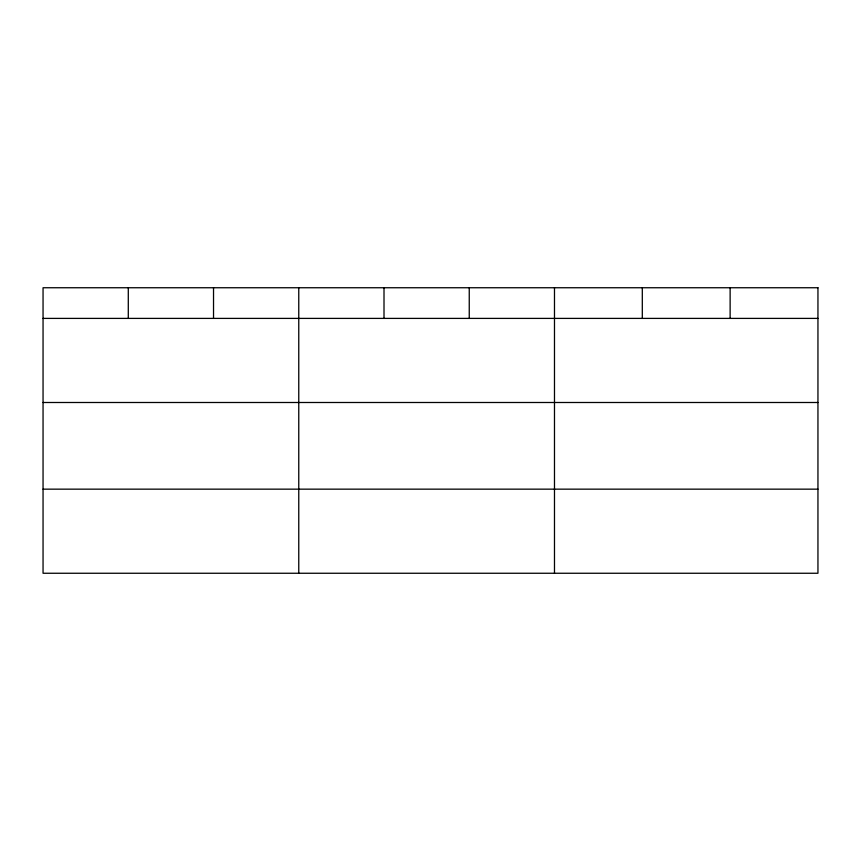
<?xml version="1.0" encoding="UTF-8"?>
<svg xmlns="http://www.w3.org/2000/svg" width="861" height="861" viewBox="0 0 861 861"><rect width="100%" height="100%" fill="white"/><g stroke="black" fill="none" stroke-linecap="round" stroke-linejoin="round"><path stroke-width="1.29" d="M43.05 318.398L817.95 318.398M43.05 402.496L817.95 402.496M43.05 489.156L817.95 489.156M730.128 287.746L730.128 318.398M642.306 287.746L642.306 318.398M554.484 287.746L554.484 573.254M469.245 287.746L469.245 318.398M384.006 287.746L384.006 318.398M298.767 287.746L298.767 573.254M213.528 287.746L213.528 318.398M128.289 287.746L128.289 318.398M817.95 287.746L43.05 287.746L43.05 573.254L817.95 573.254L817.95 287.746"/></g></svg>
